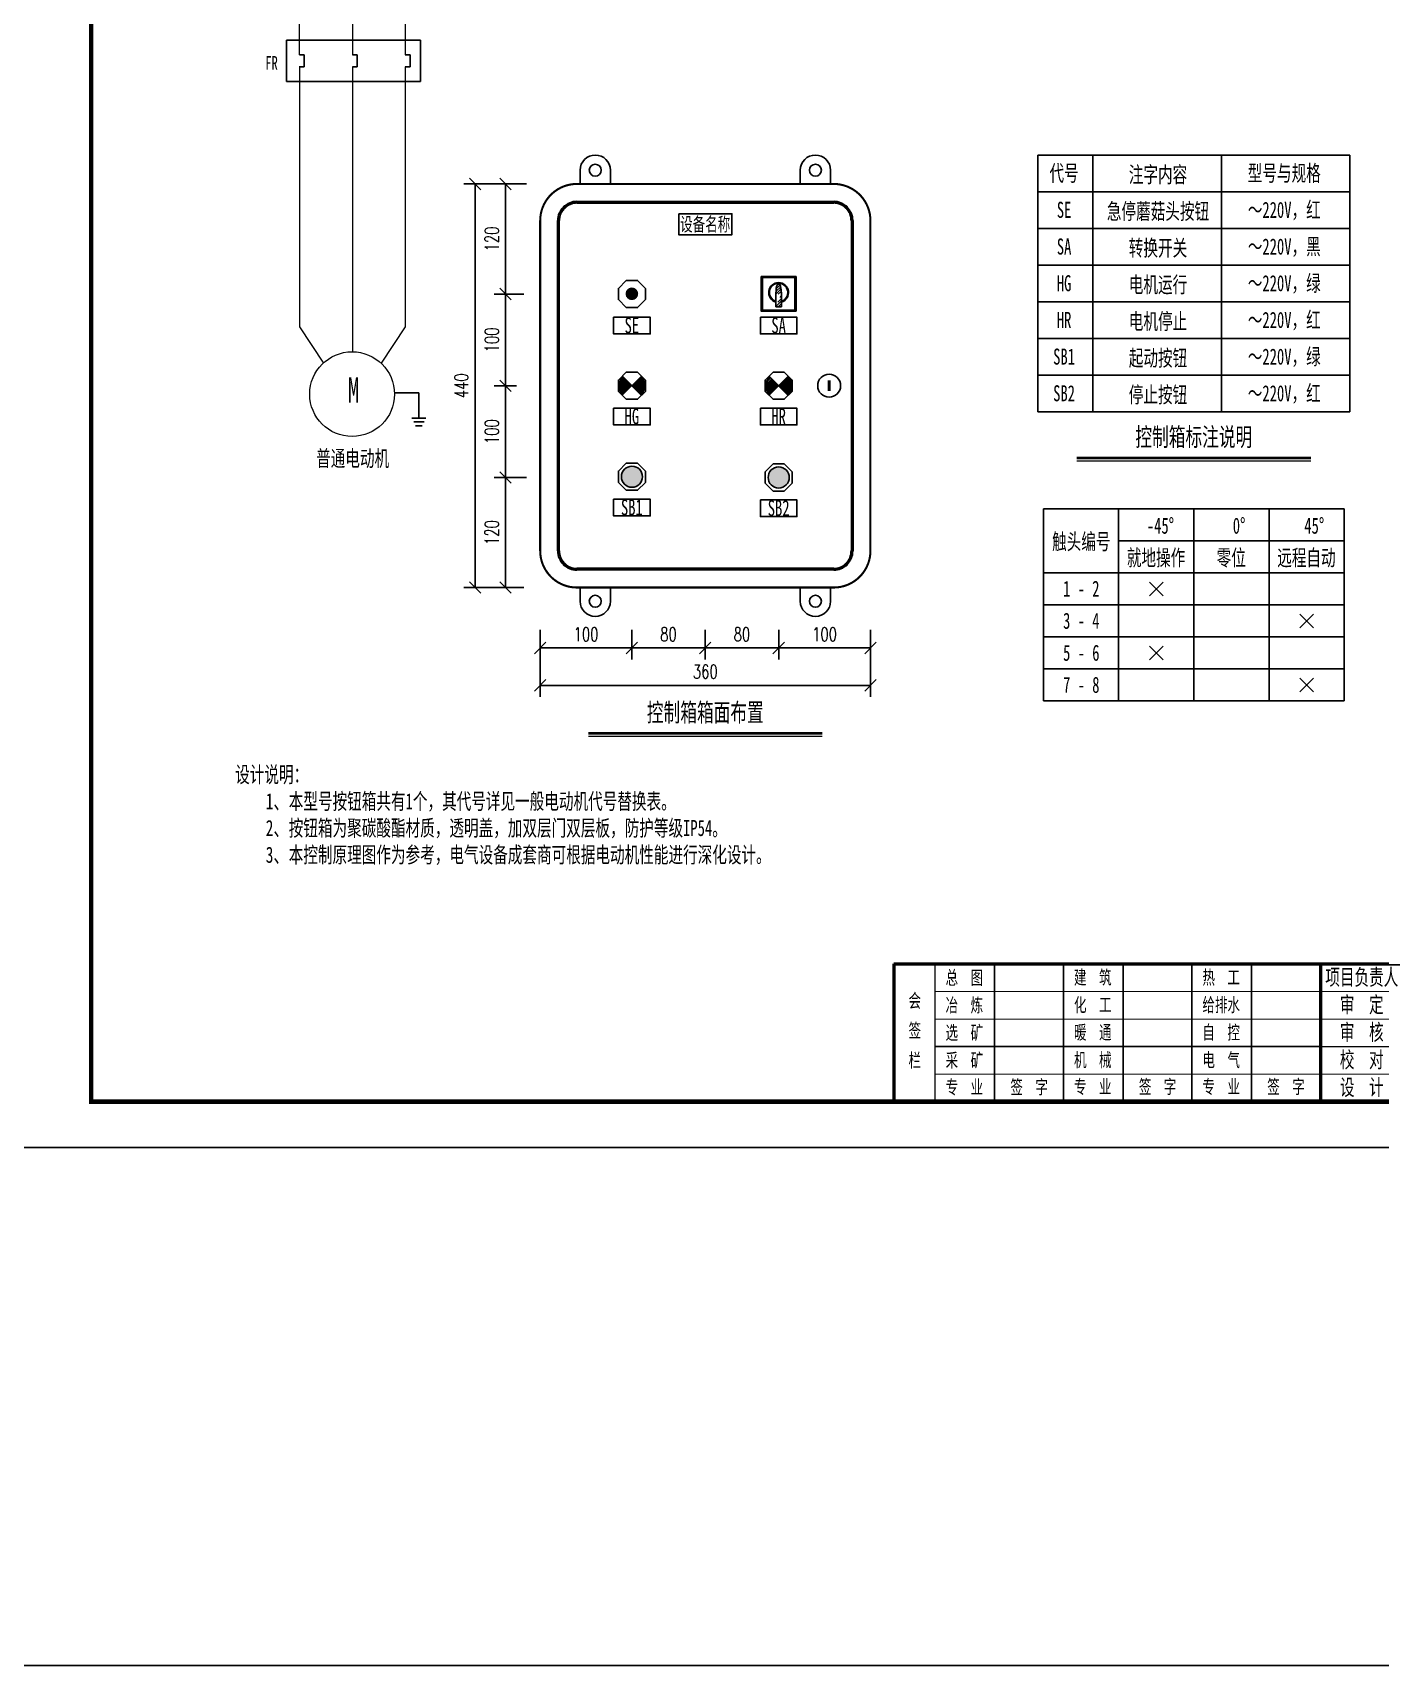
# Model space of a CAD drawing. Header units: millimetres. Extents: x 257344 to 1270023, y 272924 to 540726.
# Drawn here: x 629234 to 658616, y 446375 to 481975 of the extents above; entities that cross this region are included whole.
import ezdxf
from ezdxf.enums import TextEntityAlignment as Align

# ---------------------------------------------------------------- set-up
doc = ezdxf.new("R2010")
doc.units = ezdxf.units.MM
doc.linetypes.add('接地线', pattern=[1460, 500, 500, -200, 60, -200])
for name, color, linetype in [('1', 7, 'Continuous'), ('4', 1, 'Continuous'), ('MX', 3, 'Continuous'), ('TEXT', 4, 'Continuous'), ('动力平面设备层', 1, 'Continuous'), ('图框', 7, 'Continuous'), ('文字', 7, 'Continuous'), ('标注-照明', 7, 'Continuous'), ('照明平面设备层', 1, 'Continuous'), ('电气-接地设计-接地线', 3, '接地线')]:
    doc.layers.add(name, color=color, linetype=linetype)
for name, color, linetype, lineweight in [('_0', 7, 'Continuous', 25), ('CAXA0层', 7, 'Continuous', 25), ('SW', 8, 'Continuous', 20)]:
    doc.layers.add(name, color=color, linetype=linetype, lineweight=lineweight)
doc.styles.add('DIM_FONT', font='txt.shx', dxfattribs={"width": 0.7, "bigfont": 'hzdx.shx'})
doc.styles.add('HZ', font='', dxfattribs={"width": 0.75})
doc.styles.add('标准', font='', dxfattribs={"width": 0.667})
doc.styles.get('HZ').set_extended_font_data('SimSun')
doc.styles.get('标准').set_extended_font_data('NSimSun')
doc.dimstyles.new('副本 DIM20', dxfattribs={"dimtxt": 300, "dimasz": 2, "dimexe": 250, "dimexo": 300, "dimgap": 150, "dimtad": 1, "dimdec": 4, "dimlfac": 0.05, "dimzin": 0, "dimdsep": 46, "dimtxsty": 'DIM_FONT', "dimblk1": '_DIMX', "dimblk2": '_DIMX', "dimsah": 1, "dimcen": 0.09, "dimadec": 0, "dimazin": 0, "dimtfac": 1, "dimtdec": 4, "dimtix": 1, "dimtmove": 2, "dimatfit": 3, "dimldrblk": '_DIMX', "dimfxl": 250, "dimtolj": 1, "dimtzin": 0, "dimarcsym": 0})

# ---------------------------------------------------------------- blocks, each defined once
blk = doc.blocks.new('3')
at = {"layer": 'TEXT', "color": 7, "lineweight": 25, "style": 'HZ', "width": 0.75}
for s, height, p in [('铜陵有色设计研究院有限责任公司', 400, (221501, 249018)), ('Tongling Nonferrous Design and Research Institute Co.,Ltd.', 200, (221613, 248659))]:
    blk.add_text(s, height=height, dxfattribs=at).set_placement(p)
blk = doc.blocks.new('铜陵有色图签02')
at = {"layer": '图框', "linetype": 'Continuous', "lineweight": 50}
for p, q in [((-38401, 3003), (-38401, 1)), ((-29100, 3001), (-29100, 0))]:
    blk.add_line(p, q, dxfattribs=at)
at = {"layer": '图框', "color": 7, "linetype": 'Continuous', "lineweight": 25}
for p, q in [((-36201, 3010), (-36201, 9)), ((-34701, 3010), (-34701, 9)), ((-33401, 3017), (-33401, 16)), ((-31901, 3017), (-31901, 16)), ((-30601, 3017), (-30601, 16)), ((-29100, 1201), (-37501, 1201))]:
    blk.add_line(p, q, dxfattribs=at)
at = {"layer": '图框', "color": 7, "linetype": 'Continuous', "lineweight": 35}
for p, q in [((-27300, 3001), (-27300, 1)), ((-21600, 1197), (-21600, -3)), ((-17100, 1200), (-17100, 0)), ((-15450, 0), (-15450, 1200)), ((-14550, 1200), (-14550, 0)), ((-12000, 1201), (-12000, 1)), ((-6900, 1202), (-6900, 2))]:
    blk.add_line(p, q, dxfattribs=at)
at = {"layer": '图框', "lineweight": 25}
blk.add_line((-17723, 1830), (-13223, 1830), dxfattribs=at)
at = {"layer": '图框', "lineweight": 70, "const_width": 70}
blk.add_lwpolyline([(-17980, 3001), (0, 3001), (-38401, 3001)], dxfattribs=at)
at = {"layer": '图框', "color": 7, "linetype": 'Continuous', "lineweight": 25, "const_width": 25}
for points in [[(-37501, 3000), (-37501, 0)], [(-25800, 3001), (-25800, 1)], [(-24300, 3001), (-24300, 1)], [(-23100, 2401), (-37501, 2401)], [(-23100, 1801), (-37501, 1801)], [(-23100, 1201), (-29100, 1201)], [(-602, 943), (-932, 371), (-272, 371), (-602, 943)], [(-12900, 600), (-18000, 600), (-37501, 600)]]:
    blk.add_lwpolyline(points, dxfattribs=at)
at = {"layer": '图框', "linetype": 'Continuous', "lineweight": 50, "const_width": 50}
for points in [[(-23100, 3001), (-23100, 1)], [(-18000, 3000), (-18000, 0)]]:
    blk.add_lwpolyline(points, dxfattribs=at)
at = {"layer": '图框', "lineweight": 50, "const_width": 50}
for points in [[(-12900, 3001), (-12900, 1)], [(-7800, 3001), (-7800, 1)], [(0, 3000), (0, 0)], [(-23100, 1200), (0, 1200)]]:
    blk.add_lwpolyline(points, dxfattribs=at)
at = {"layer": '图框', "lineweight": 25, "const_width": 35}
blk.add_lwpolyline([(-17723, 1930), (-13223, 1930)], dxfattribs=at)
at = {"layer": '图框', "color": 7, "linetype": 'Continuous', "lineweight": 35, "const_width": 25}
blk.add_lwpolyline([(-1200, 1201), (-1200, 0)], dxfattribs=at)
at = {"layer": '图框', "linetype": 'Continuous', "lineweight": 70, "const_width": 70}
blk.add_lwpolyline([(-38401, 1), (0, 0)], dxfattribs=at)
at = {"layer": '图框', "lineweight": 25}
blk.add_blockref('3', (-228268, -246986), dxfattribs=at)
at = {"layer": 'TEXT', "color": 7, "lineweight": 25, "style": '标准', "width": 0.667}
for s, height, p in [('总  图', 300, (-36862, 2555)), ('建  筑', 300, (-34062, 2562)), ('热  工', 300, (-31262, 2562)), ('项目负责人', 350, (-28197, 2541)), ('会', 300, (-37942, 2054)), ('冶  炼', 300, (-36862, 1955)), ('化  工', 300, (-34062, 1962)), ('给排水', 300, (-31262, 1962)), ('审  定', 350, (-28197, 1941)), ('签', 300, (-37942, 1404)), ('选  矿', 300, (-36862, 1355)), ('暖  通', 300, (-34062, 1362)), ('自  控', 300, (-31262, 1362)), ('审  核', 350, (-28197, 1341)), ('栏', 300, (-37942, 754)), ('采  矿', 300, (-36862, 754)), ('机  械', 300, (-34062, 761)), ('电  气', 300, (-31262, 761)), ('校  对', 350, (-28197, 741)), ('项目编号', 350, (-22343, 730)), ('专业', 350, (-17559, 730)), ('比例', 350, (-15009, 730)), ('所属', 350, (-12438, 730)), ('图号', 350, (-7339, 495)), ('专  业', 300, (-36862, 170)), ('签  字', 300, (-35449, 170)), ('专  业', 300, (-34062, 177)), ('签  字', 300, (-32649, 177)), ('专  业', 300, (-31262, 177)), ('签  字', 300, (-29849, 177)), ('设  计', 350, (-28197, 139)), ('设计阶段', 350, (-22343, 130)), ('图幅', 350, (-17559, 130)), ('日期', 350, (-15009, 130)), ('图号', 350, (-12438, 130))]:
    blk.add_text(s, height=height, dxfattribs=at).set_placement(p, align=Align.CENTER)
blk = doc.blocks.new('_Oblique')
at = {"color": 0, "linetype": 'ByBlock', "lineweight": -2}
blk.add_line((-0.5, -0.5), (0.5, 0.5), dxfattribs=at)
blk = doc.blocks.new('*D60')
at = {"layer": '1', "color": 3, "linetype": 'ByBlock', "lineweight": -2}
for p, q in [((639617, 478676), (638631, 478676)), ((638881, 478676), (638881, 469876)), ((639617, 469876), (638631, 469876))]:
    blk.add_line(p, q, dxfattribs=at)
at = {"layer": 'Defpoints', "color": 0, "linetype": 'ByBlock'}
for p in [(639917, 478676), (638881, 469876), (639917, 469876)]:
    blk.add_point(p, dxfattribs=at)
at = {"layer": '1', "color": 3, "linetype": 'ByBlock', "lineweight": -2, "xscale": 250, "yscale": 250, "zscale": 250}
for p, rotation in [((638881, 478676), 90), ((638881, 469876), 270)]:
    blk.add_blockref('_Oblique', p, dxfattribs=dict(at, rotation=rotation))
at = {"layer": '1', "color": 7, "linetype": 'ByBlock', "insert": (638581, 474276), "char_height": 300, "attachment_point": 5, "rotation": 90, "style": 'DIM_FONT'}
blk.add_mtext('\\A1;440', dxfattribs=at)
blk = doc.blocks.new('_DIMX')
blk.add_line((-150, 0), (150, 0))
at = {"const_width": 50}
blk.add_lwpolyline([(-70, -70), (70, 70)], dxfattribs=at)
blk = doc.blocks.new('*D61')
at = {"layer": '1', "color": 3, "linetype": 'ByBlock', "lineweight": -2}
for p, q in [((639999, 472276), (639295, 472276)), ((639545, 469876), (639545, 472276)), ((639940, 469876), (639295, 469876))]:
    blk.add_line(p, q, dxfattribs=at)
at = {"layer": 'Defpoints', "color": 0, "linetype": 'ByBlock'}
for p in [(639545, 472276), (640299, 472276), (640240, 469876)]:
    blk.add_point(p, dxfattribs=at)
at = {"layer": '1', "color": 3, "linetype": 'ByBlock', "lineweight": -2, "xscale": 250, "yscale": 250, "zscale": 250}
for p, rotation in [((639545, 472276), 90), ((639545, 469876), 270)]:
    blk.add_blockref('_Oblique', p, dxfattribs=dict(at, rotation=rotation))
at = {"layer": '1', "color": 7, "linetype": 'ByBlock', "insert": (639245, 471076), "char_height": 300, "attachment_point": 5, "rotation": 90, "style": 'DIM_FONT'}
blk.add_mtext('\\A1;120', dxfattribs=at)
blk = doc.blocks.new('*D62')
at = {"layer": '1', "color": 3, "linetype": 'ByBlock', "lineweight": -2}
for p, q in [((639723, 474276), (639295, 474276)), ((639545, 474276), (639545, 472276)), ((639786, 472276), (639295, 472276))]:
    blk.add_line(p, q, dxfattribs=at)
at = {"layer": 'Defpoints', "color": 0, "linetype": 'ByBlock'}
for p in [(640023, 474276), (639545, 472276), (640086, 472276)]:
    blk.add_point(p, dxfattribs=at)
at = {"layer": '1', "color": 3, "linetype": 'ByBlock', "lineweight": -2, "xscale": 250, "yscale": 250, "zscale": 250}
for p, rotation in [((639545, 474276), 90), ((639545, 472276), 270)]:
    blk.add_blockref('_Oblique', p, dxfattribs=dict(at, rotation=rotation))
at = {"layer": '1', "color": 7, "linetype": 'ByBlock', "insert": (639245, 473276), "char_height": 300, "attachment_point": 5, "rotation": 90, "style": 'DIM_FONT'}
blk.add_mtext('\\A1;100', dxfattribs=at)
blk = doc.blocks.new('*D63')
at = {"layer": '1', "color": 3, "linetype": 'ByBlock', "lineweight": -2}
for p, q in [((639723, 476276), (639295, 476276)), ((639545, 476276), (639545, 474276)), ((639786, 474276), (639295, 474276))]:
    blk.add_line(p, q, dxfattribs=at)
at = {"layer": 'Defpoints', "color": 0, "linetype": 'ByBlock'}
for p in [(640023, 476276), (639545, 474276), (640086, 474276)]:
    blk.add_point(p, dxfattribs=at)
at = {"layer": '1', "color": 3, "linetype": 'ByBlock', "lineweight": -2, "xscale": 250, "yscale": 250, "zscale": 250}
for p, rotation in [((639545, 476276), 90), ((639545, 474276), 270)]:
    blk.add_blockref('_Oblique', p, dxfattribs=dict(at, rotation=rotation))
at = {"layer": '1', "color": 7, "linetype": 'ByBlock', "insert": (639245, 475276), "char_height": 300, "attachment_point": 5, "rotation": 90, "style": 'DIM_FONT'}
blk.add_mtext('\\A1;100', dxfattribs=at)
blk = doc.blocks.new('*D64')
at = {"layer": '1', "color": 3, "linetype": 'ByBlock', "lineweight": -2}
for p, q in [((639999, 478676), (639295, 478676)), ((639545, 476276), (639545, 478676)), ((639940, 476276), (639295, 476276))]:
    blk.add_line(p, q, dxfattribs=at)
at = {"layer": 'Defpoints', "color": 0, "linetype": 'ByBlock'}
for p in [(639545, 478676), (640299, 478676), (640240, 476276)]:
    blk.add_point(p, dxfattribs=at)
at = {"layer": '1', "color": 3, "linetype": 'ByBlock', "lineweight": -2, "xscale": 250, "yscale": 250, "zscale": 250}
for p, rotation in [((639545, 478676), 90), ((639545, 476276), 270)]:
    blk.add_blockref('_Oblique', p, dxfattribs=dict(at, rotation=rotation))
at = {"layer": '1', "color": 7, "linetype": 'ByBlock', "insert": (639245, 477476), "char_height": 300, "attachment_point": 5, "rotation": 90, "style": 'DIM_FONT'}
blk.add_mtext('\\A1;120', dxfattribs=at)
blk = doc.blocks.new('*D65')
at = {"layer": '1', "color": 3, "linetype": 'ByBlock', "lineweight": -2}
for p, q in [((643898, 468954), (643898, 468308)), ((645499, 468954), (645499, 468308)), ((643898, 468558), (645499, 468558))]:
    blk.add_line(p, q, dxfattribs=at)
at = {"layer": 'Defpoints', "color": 0, "linetype": 'ByBlock'}
for p in [(643898, 469254), (645499, 469254), (645499, 468558)]:
    blk.add_point(p, dxfattribs=at)
at = {"layer": '1', "color": 3, "linetype": 'ByBlock', "lineweight": -2, "xscale": 250, "yscale": 250, "zscale": 250, "rotation": 180}
blk.add_blockref('_Oblique', (643898, 468558), dxfattribs=at)
at = {"layer": '1', "color": 3, "linetype": 'ByBlock', "lineweight": -2, "xscale": 250, "yscale": 250, "zscale": 250}
blk.add_blockref('_Oblique', (645499, 468558), dxfattribs=at)
at = {"layer": '1', "color": 7, "linetype": 'ByBlock', "insert": (644698, 468858), "char_height": 300, "attachment_point": 5, "style": 'DIM_FONT'}
blk.add_mtext('\\A1;80', dxfattribs=at)
blk = doc.blocks.new('*D66')
at = {"layer": '1', "color": 3, "linetype": 'ByBlock', "lineweight": -2}
for p, q in [((645499, 468954), (645499, 468308)), ((647499, 468954), (647499, 468308)), ((645499, 468558), (647499, 468558))]:
    blk.add_line(p, q, dxfattribs=at)
at = {"layer": 'Defpoints', "color": 0, "linetype": 'ByBlock'}
for p in [(645499, 469254), (647499, 469254), (647499, 468558)]:
    blk.add_point(p, dxfattribs=at)
at = {"layer": '1', "color": 3, "linetype": 'ByBlock', "lineweight": -2, "xscale": 250, "yscale": 250, "zscale": 250, "rotation": 180}
blk.add_blockref('_Oblique', (645499, 468558), dxfattribs=at)
at = {"layer": '1', "color": 3, "linetype": 'ByBlock', "lineweight": -2, "xscale": 250, "yscale": 250, "zscale": 250}
blk.add_blockref('_Oblique', (647499, 468558), dxfattribs=at)
at = {"layer": '1', "color": 7, "linetype": 'ByBlock', "insert": (646499, 468858), "char_height": 300, "attachment_point": 5, "style": 'DIM_FONT'}
blk.add_mtext('\\A1;100', dxfattribs=at)
blk = doc.blocks.new('*D67')
at = {"layer": '1', "color": 3, "linetype": 'ByBlock', "lineweight": -2}
for p, q in [((640299, 468954), (640299, 467493)), ((647499, 468954), (647499, 467493)), ((640299, 467743), (647499, 467743))]:
    blk.add_line(p, q, dxfattribs=at)
at = {"layer": 'Defpoints', "color": 0, "linetype": 'ByBlock'}
for p in [(640299, 469254), (647499, 469254), (647499, 467743)]:
    blk.add_point(p, dxfattribs=at)
at = {"layer": '1', "color": 3, "linetype": 'ByBlock', "lineweight": -2, "xscale": 250, "yscale": 250, "zscale": 250, "rotation": 180}
blk.add_blockref('_Oblique', (640299, 467743), dxfattribs=at)
at = {"layer": '1', "color": 3, "linetype": 'ByBlock', "lineweight": -2, "xscale": 250, "yscale": 250, "zscale": 250}
blk.add_blockref('_Oblique', (647499, 467743), dxfattribs=at)
at = {"layer": '1', "color": 7, "linetype": 'ByBlock', "insert": (643899, 468043), "char_height": 300, "attachment_point": 5, "style": 'DIM_FONT'}
blk.add_mtext('\\A1;360', dxfattribs=at)
blk = doc.blocks.new('*D68')
at = {"layer": '1', "color": 3, "linetype": 'ByBlock', "lineweight": -2}
for p, q in [((640299, 468670), (640299, 468808)), ((640299, 468558), (642299, 468558)), ((642299, 468670), (642299, 468808))]:
    blk.add_line(p, q, dxfattribs=at)
at = {"layer": 'Defpoints', "color": 0, "linetype": 'ByBlock'}
for p in [(642299, 468558), (640299, 468370), (642299, 468370)]:
    blk.add_point(p, dxfattribs=at)
at = {"layer": '1', "color": 3, "linetype": 'ByBlock', "lineweight": -2, "xscale": 250, "yscale": 250, "zscale": 250, "rotation": 180}
blk.add_blockref('_Oblique', (640299, 468558), dxfattribs=at)
at = {"layer": '1', "color": 3, "linetype": 'ByBlock', "lineweight": -2, "xscale": 250, "yscale": 250, "zscale": 250}
blk.add_blockref('_Oblique', (642299, 468558), dxfattribs=at)
at = {"layer": '1', "color": 7, "linetype": 'ByBlock', "insert": (641299, 468858), "char_height": 300, "attachment_point": 5, "style": 'DIM_FONT'}
blk.add_mtext('\\A1;100', dxfattribs=at)
blk = doc.blocks.new('*D69')
at = {"layer": '1', "color": 3, "linetype": 'ByBlock', "lineweight": -2}
for p, q in [((642296, 468954), (642296, 468308)), ((643898, 468954), (643898, 468308)), ((642296, 468558), (643898, 468558))]:
    blk.add_line(p, q, dxfattribs=at)
at = {"layer": 'Defpoints', "color": 0, "linetype": 'ByBlock'}
for p in [(642296, 469254), (643898, 469254), (643898, 468558)]:
    blk.add_point(p, dxfattribs=at)
at = {"layer": '1', "color": 3, "linetype": 'ByBlock', "lineweight": -2, "xscale": 250, "yscale": 250, "zscale": 250, "rotation": 180}
blk.add_blockref('_Oblique', (642296, 468558), dxfattribs=at)
at = {"layer": '1', "color": 3, "linetype": 'ByBlock', "lineweight": -2, "xscale": 250, "yscale": 250, "zscale": 250}
blk.add_blockref('_Oblique', (643898, 468558), dxfattribs=at)
at = {"layer": '1', "color": 7, "linetype": 'ByBlock', "insert": (643097, 468858), "char_height": 300, "attachment_point": 5, "style": 'DIM_FONT'}
blk.add_mtext('\\A1;80', dxfattribs=at)

msp = doc.modelspace()

# ---------------------------------------------------------------- hatches: boundary and pattern name
at = {"linetype": 'ByBlock', "lineweight": 25}
h = msp.add_hatch(dxfattribs=at)
h.set_pattern_fill('ANSI31', color=3, scale=184.8, style=0)
h.set_pattern_definition([(45, (77896.75, 476471.378), (-16.3341666, 16.3341666), [])])
h.paths.add_polyline_path([(642299.1105, 474276.41661), (642090.20682, 474485.66745, 0.1991281417), (642003.4305, 474276.41661, 0.1986966109), (642089.85966, 474067.51293)])
h.paths.add_polyline_path([(642508.36134, 474485.32029), (642299.1105, 474276.41661), (642508.01418, 474067.16577, 0.1991281417), (642594.7905, 474276.41661, 0.1986966109)])
h = msp.add_hatch(dxfattribs=at)
h.set_pattern_fill('ANSI31', color=1, scale=184.8, style=0)
h.set_pattern_definition([(45, (82486.603, 476471.378), (-16.3341666, 16.3341666), [])])
h.paths.add_polyline_path([(645499.1105, 474276.41661), (645290.20682, 474485.66745, 0.1991281417), (645203.4305, 474276.41661, 0.1986966109), (645289.85966, 474067.51293)])
h.paths.add_polyline_path([(645708.36134, 474485.32029), (645499.1105, 474276.41661), (645708.01418, 474067.16577, 0.1991281417), (645794.7905, 474276.41661, 0.1986966109)])
at = {"layer": '文字', "linetype": 'ByBlock', "ltscale": 0.2}
h = msp.add_hatch(dxfattribs=at)
h.set_pattern_fill('ANSI31', color=0, scale=308, style=0)
h.set_pattern_definition([(45, (-2718605.483, 1849249.146), (-27.22361108, 27.22361108), [])])
edge = h.paths.add_edge_path()
edge.add_line((645560.06009, 475997.76706), (645560.06009, 476273.06509))
edge.add_line((645435.35699, 476273.0646), (645435.35699, 475997.76706))
edge.add_arc((644663.67563, 476273.0646), 896.38446, 359.999999998, 366.231131725)
edge.add_arc((645079.49773, 476318.46596), 478.09114, 6.231131717, 14.766974326)
edge.add_arc((645338.39048, 476386.70875), 210.3552, 14.766974338, 32.471625257)
edge.add_arc((645497.70854, 476488.09466), 21.51308, 32.471625271, 90.000000016)
edge.add_arc((645497.70854, 476488.09466), 21.51308, 90.000000007, 147.528374752)
edge.add_arc((645657.0266, 476386.70875), 210.3552, 147.528374742, 165.233025661)
edge.add_arc((645915.91935, 476318.46596), 478.09114, 165.233025662, 173.76886827)
edge.add_arc((646331.74145, 476273.0646), 896.38446, 173.768868275, 180.000000001)
edge.add_line((645435.35699, 475997.76706), (645560.06009, 475997.76706))
at = {"layer": '电气-接地设计-接地线', "linetype": 'ByBlock', "ltscale": 0.2}
h = msp.add_hatch(color=1, dxfattribs=at)
edge = h.paths.add_edge_path()
edge.add_arc((642297.71764, 476280.88716), 138.20891, 0, 360)
h = msp.add_hatch(color=3, dxfattribs=at)
edge = h.paths.add_edge_path()
edge.add_arc((642299.1105, 472291.93422), 230.34819, 0, 360)
h = msp.add_hatch(color=1, dxfattribs=at)
edge = h.paths.add_edge_path()
edge.add_arc((645499.1105, 472276.41661), 230.34819, 0, 360)

# ---------------------------------------------------------------- linework, layer by layer
at = {"linetype": 'ByBlock'}
for p, q in [((634767.1072, 481814.0537), (637689.4935, 481814.0537)), ((634767.1072, 480909.17005), (634767.1072, 481814.0537)), ((637689.4935, 481814.0537), (637689.4935, 480909.17005)), ((635049.06131, 481489.7761), (635156.868, 481489.7761)), ((635156.868, 481489.7761), (635156.868, 481233.44765)), ((636203.92691, 481489.7761), (636311.7336, 481489.7761)), ((636311.7336, 481489.7761), (636311.7336, 481233.44765)), ((637358.79251, 481489.7761), (637466.5992, 481489.7761)), ((637466.5992, 481489.7761), (637466.5992, 481233.44765)), ((635156.868, 481233.44765), (635049.06131, 481233.44765)), ((636311.7336, 481233.44765), (636203.92691, 481233.44765)), ((637466.5992, 481233.44765), (637358.79251, 481233.44765)), ((634767.1072, 480909.17005), (637689.4935, 480909.17005))]:
    msp.add_line(p, q, dxfattribs=at)
at = {"color": 0, "linetype": 'ByBlock', "lineweight": 25}
for p, q in [((645435.35699, 476273.0646), (645435.35699, 475997.76706)), ((645435.35699, 475997.76706), (645560.06009, 475997.76706)), ((645560.06009, 475997.76706), (645560.06009, 476273.06509))]:
    msp.add_line(p, q, dxfattribs=at)
at = {"color": 3, "linetype": 'ByBlock', "lineweight": 25}
for p, q in [((642508.36134, 474485.32029), (642089.85966, 474067.51293)), ((642508.01418, 474067.16577), (642090.20682, 474485.66745))]:
    msp.add_line(p, q, dxfattribs=at)
at = {"color": 1, "linetype": 'ByBlock', "lineweight": 25}
for p, q in [((645708.36134, 474485.32029), (645289.85966, 474067.51293)), ((645708.01418, 474067.16577), (645290.20682, 474485.66745))]:
    msp.add_line(p, q, dxfattribs=at)
at = {"color": 3}
msp.add_lwpolyline([(257344.27341, 516374.72138), (780473.32221, 516374.72138), (780473.32221, 446374.72138), (257344.27341, 446374.72138)], close=True, dxfattribs=at)
at = {"color": 252, "linetype": 'ByBlock', "lineweight": 50}
for points in [[(641099.1105, 478276.41661, 0.4142135624), (640699.1105, 477876.41661)], [(647099.1105, 477876.41661, 0.4142135624), (646699.1105, 478276.41661)], [(640699.1105, 470676.41661, 0.4142135624), (641099.1105, 470276.41661)], [(646699.1105, 470276.41661, 0.4142135624), (647099.1105, 470676.41661)]]:
    msp.add_lwpolyline(points, format="xyb", dxfattribs=at)
for points in [[(641099.1105, 478276.41661), (646699.1105, 478276.41661)], [(640699.1105, 470676.41661), (640699.1105, 477876.41661)], [(647099.1105, 477876.41661), (647099.1105, 470676.41661)], [(646699.1105, 470276.41661), (641099.1105, 470276.41661)]]:
    msp.add_lwpolyline(points, dxfattribs=at)
at = {"color": 0, "linetype": 'ByBlock', "lineweight": 25}
for points in [[(643319.47755, 478026.41661), (644478.74345, 478026.41661), (644478.74345, 477570.39051), (643319.47755, 477570.39051)], [(645116.53528, 476654.82513), (645878.96988, 476654.82513), (645878.96988, 475902.55321), (645116.53528, 475902.55321)], [(641900.04651, 475769.58681), (642698.17449, 475769.58681), (642698.17449, 475406.76705), (641900.04651, 475406.76705)], [(645100.04651, 475769.58681), (645898.17449, 475769.58681), (645898.17449, 475406.76705), (645100.04651, 475406.76705)], [(641900.04651, 473785.10699), (642698.17449, 473785.10699), (642698.17449, 473422.28723), (641900.04651, 473422.28723)], [(645100.04651, 473785.10699), (645898.17449, 473785.10699), (645898.17449, 473422.28723), (645100.04651, 473422.28723)], [(641900.04651, 471800.62716), (642698.17449, 471800.62716), (642698.17449, 471437.80741), (641900.04651, 471437.80741)], [(645100.04651, 471785.10956), (645898.17449, 471785.10956), (645898.17449, 471422.2898), (645100.04651, 471422.2898)]]:
    msp.add_lwpolyline(points, close=True, dxfattribs=at)
at = {"linetype": 'ByBlock', "lineweight": 25}
for points in [[(642176.63583, 476572.09404), (642003.4305, 476398.8887), (642003.4305, 476153.93937), (642176.63583, 475980.73404), (642421.58517, 475980.73404), (642594.7905, 476153.93937), (642594.7905, 476398.8887), (642421.58517, 476572.09404)], [(642176.63583, 472587.61679), (642003.4305, 472414.41145), (642003.4305, 472169.46212), (642176.63583, 471996.25679), (642421.58517, 471996.25679), (642594.7905, 472169.46212), (642594.7905, 472414.41145), (642421.58517, 472587.61679)], [(645376.63583, 472572.09918), (645203.4305, 472398.89385), (645203.4305, 472153.94451), (645376.63583, 471980.73918), (645621.58517, 471980.73918), (645794.7905, 472153.94451), (645794.7905, 472398.89385), (645621.58517, 472572.09918)]]:
    msp.add_lwpolyline(points, close=True, dxfattribs=at)
at = {"color": 0, "linetype": 'ByBlock', "lineweight": 25}
msp.add_lwpolyline([(645560.06009, 476273.0646), (645554.76438, 476370.35774), (645541.79775, 476440.32586, 0.077405152), (645515.85821, 476499.64464), (645497.70854, 476509.60774), (645479.55888, 476499.64464), (645453.61934, 476440.32586, 0.0372618705), (645440.65271, 476370.35774), (645435.35699, 476273.0646)], format="xyb", dxfattribs=at)
at = {"color": 3, "linetype": 'ByBlock', "lineweight": 25}
msp.add_lwpolyline([(642176.63583, 474572.09661), (642003.4305, 474398.89128), (642003.4305, 474153.94194), (642176.63583, 473980.73661), (642421.58517, 473980.73661), (642594.7905, 474153.94194), (642594.7905, 474398.89128), (642421.58517, 474572.09661)], close=True, dxfattribs=at)
at = {"color": 1, "linetype": 'ByBlock', "lineweight": 25}
msp.add_lwpolyline([(645376.63583, 474572.09661), (645203.4305, 474398.89128), (645203.4305, 474153.94194), (645376.63583, 473980.73661), (645621.58517, 473980.73661), (645794.7905, 474153.94194), (645794.7905, 474398.89128), (645621.58517, 474572.09661)], close=True, dxfattribs=at)
at = {"color": 3, "linetype": 'ByBlock', "const_width": 64}
msp.add_lwpolyline([(646599.36676, 474396.23726), (646599.36676, 474160.27297)], dxfattribs=at)
at = {"color": 0, "linetype": 'ByBlock', "lineweight": 25}
for radius, start, end in [(216.4831, 286.73947867, 253.26052133), (200.7336, 288.096502572, 251.903497428)]:
    msp.add_arc((645497.70854, 476308.87413), radius, start, end, dxfattribs=at)
at = {"color": 3, "linetype": 'ByBlock'}
for start, end in [(90, 270), (270, 90)]:
    msp.add_arc((646599.1105, 474276.41661), 250, start, end, dxfattribs=at)
at = {"layer": '4', "color": 0, "linetype": 'ByBlock'}
for p, q in [((641169.1105, 478976.41661), (641169.1105, 478676.41661)), ((641829.1105, 478976.41661), (641829.1105, 478676.41661)), ((645969.1105, 478976.41661), (645969.1105, 478676.41661)), ((646629.1105, 478976.41661), (646629.1105, 478676.41661)), ((641169.1105, 469576.41661), (641169.1105, 469876.41661)), ((641829.1105, 469576.41661), (641829.1105, 469876.41661)), ((645969.1105, 469576.41661), (645969.1105, 469876.41661)), ((646629.1105, 469576.41661), (646629.1105, 469876.41661))]:
    msp.add_line(p, q, dxfattribs=at)
at = {"layer": '4', "color": 0, "linetype": 'ByBlock', "const_width": 45}
for points in [[(641099.1105, 478676.41661, 0.4142135624), (640299.1105, 477876.41661)], [(647499.1105, 477876.41661, 0.4142135624), (646699.1105, 478676.41661)], [(640299.1105, 470676.41661, 0.4142135624), (641099.1105, 469876.41661)], [(646699.1105, 469876.41661, 0.4142135624), (647499.1105, 470676.41661)]]:
    msp.add_lwpolyline(points, format="xyb", dxfattribs=at)
for points in [[(641099.1105, 478676.41661), (646699.1105, 478676.41661)], [(640299.1105, 470676.41661), (640299.1105, 477876.41661)], [(647499.1105, 477876.41661), (647499.1105, 470676.41661)], [(646699.1105, 469876.41661), (641099.1105, 469876.41661)]]:
    msp.add_lwpolyline(points, dxfattribs=at)
at = {"layer": '4', "color": 0, "linetype": 'ByBlock'}
for centre in [(641499.1105, 478976.41661), (646299.1105, 478976.41661), (641499.1105, 469576.41661), (646299.1105, 469576.41661)]:
    msp.add_circle(centre, 130, dxfattribs=at)
for centre, start, end in [((641499.1105, 478976.41661), 0, 180), ((646299.1105, 478976.41661), 0, 180), ((641499.1105, 469576.41661), 180, 0), ((646299.1105, 469576.41661), 180, 0)]:
    msp.add_arc(centre, 330, start, end, dxfattribs=at)
at = {"layer": '_0', "color": 0, "linetype": 'ByBlock'}
msp.add_line((637121.92274, 474119.28842), (637654.21678, 474119.28842), dxfattribs=at)
at = {"layer": '_0', "linetype": 'ByBlock'}
msp.add_line((637654.21678, 473570.91851), (637654.21678, 474123.30241), dxfattribs=at)
at = {"layer": 'CAXA0层', "color": 2, "linetype": 'ByBlock', "lineweight": 40}
for p, q in [((652000.70798, 472704.68796), (657098.85327, 472704.68796)), ((641350.26559, 466698.76965), (646448.41088, 466698.76965))]:
    msp.add_line(p, q, dxfattribs=at)
at = {"layer": 'CAXA0层', "color": 2, "linetype": 'ByBlock', "lineweight": 0}
for p, q in [((652000.70798, 472639.20504), (657098.85327, 472639.20504)), ((641350.26559, 466633.28672), (646448.41088, 466633.28672))]:
    msp.add_line(p, q, dxfattribs=at)
at = {"layer": 'MX', "color": 7, "linetype": 'ByBlock', "lineweight": 20}
for p, q in [((635049.06131, 481489.7761), (635049.06131, 486176.53131)), ((636203.92691, 486176.53131), (636203.92691, 481489.7761)), ((637358.79251, 486176.53131), (637358.79251, 481489.7761)), ((635049.06131, 481242.30273), (635049.06131, 475563.0284)), ((636203.92691, 481233.44765), (636203.92691, 475017.18399)), ((637358.79251, 481233.44765), (637358.79251, 475563.0284)), ((635049.06131, 475563.0284), (635575.31726, 474765.20283)), ((637358.79251, 475563.0284), (636832.53657, 474765.20283))]:
    msp.add_line(p, q, dxfattribs=at)
msp.add_circle((636198.39563, 474093.30806), 923.89248, dxfattribs=at)
at = {"layer": 'SW', "color": 7, "linetype": 'ByBlock', "lineweight": 25}
for p, q in [((651149.78063, 479306.41661), (652349.78063, 479306.41661)), ((651149.78063, 478506.41661), (651149.78063, 479306.41661)), ((652349.78063, 479306.41661), (655149.78063, 479306.41661)), ((652349.78063, 478506.41661), (652349.78063, 479306.41661)), ((655149.78063, 478506.41661), (655149.78063, 479306.41661)), ((655149.78063, 479306.41661), (657949.78063, 479306.41661)), ((657949.78063, 478506.41661), (657949.78063, 479306.41661)), ((651149.78063, 478506.41661), (652349.78063, 478506.41661)), ((651149.78063, 477706.41661), (651149.78063, 478506.41661)), ((652349.78063, 478506.41661), (655149.78063, 478506.41661)), ((652349.78063, 477706.41661), (652349.78063, 478506.41661)), ((655149.78063, 477706.41661), (655149.78063, 478506.41661)), ((655149.78063, 478506.41661), (657949.78063, 478506.41661)), ((657949.78063, 477706.41661), (657949.78063, 478506.41661)), ((657949.78063, 477706.41661), (657949.78063, 478506.41661)), ((651149.78063, 476906.41661), (651149.78063, 477706.41661)), ((651149.78063, 477706.41661), (652349.78063, 477706.41661)), ((652349.78063, 476906.41661), (652349.78063, 477706.41661)), ((652349.78063, 477706.41661), (655149.78063, 477706.41661)), ((655149.78063, 476906.41661), (655149.78063, 477706.41661)), ((655149.78063, 477706.41661), (657949.78063, 477706.41661)), ((657949.78063, 476906.41661), (657949.78063, 477706.41661)), ((657949.78063, 476906.41661), (657949.78063, 477706.41661)), ((651149.78063, 476906.41661), (652349.78063, 476906.41661)), ((651149.78063, 476106.41661), (651149.78063, 476906.41661)), ((652349.78063, 476906.41661), (655149.78063, 476906.41661)), ((652349.78063, 476106.41661), (652349.78063, 476906.41661)), ((655149.78063, 476106.41661), (655149.78063, 476906.41661)), ((655149.78063, 476906.41661), (657949.78063, 476906.41661)), ((657949.78063, 476106.41661), (657949.78063, 476906.41661)), ((657949.78063, 476106.41661), (657949.78063, 476906.41661)), ((651149.78063, 475306.41661), (651149.78063, 476106.41661)), ((651149.78063, 476106.41661), (652349.78063, 476106.41661)), ((652349.78063, 475306.41661), (652349.78063, 476106.41661)), ((652349.78063, 476106.41661), (655149.78063, 476106.41661)), ((655149.78063, 475306.41661), (655149.78063, 476106.41661)), ((655149.78063, 476106.41661), (657949.78063, 476106.41661)), ((657949.78063, 475306.41661), (657949.78063, 476106.41661)), ((657949.78063, 475306.41661), (657949.78063, 476106.41661)), ((651149.78063, 475306.41661), (652349.78063, 475306.41661)), ((651149.78063, 474506.41661), (651149.78063, 475306.41661)), ((652349.78063, 475306.41661), (655149.78063, 475306.41661)), ((652349.78063, 474506.41661), (652349.78063, 475306.41661)), ((655149.78063, 474506.41661), (655149.78063, 475306.41661)), ((655149.78063, 475306.41661), (657949.78063, 475306.41661)), ((657949.78063, 474506.41661), (657949.78063, 475306.41661)), ((657949.78063, 474506.41661), (657949.78063, 475306.41661)), ((651149.78063, 474506.41661), (652349.78063, 474506.41661)), ((651149.78063, 473706.41661), (651149.78063, 474506.41661)), ((652349.78063, 474506.41661), (655149.78063, 474506.41661)), ((652349.78063, 473706.41661), (652349.78063, 474506.41661)), ((655149.78063, 474506.41661), (657949.78063, 474506.41661)), ((655149.78063, 473706.41661), (655149.78063, 474506.41661)), ((657949.78063, 473706.41661), (657949.78063, 474506.41661)), ((651149.78063, 473706.41661), (652349.78063, 473706.41661)), ((652349.78063, 473706.41661), (655149.78063, 473706.41661)), ((655149.78063, 473706.41661), (657949.78063, 473706.41661)), ((651271.01711, 471593.98846), (657828.54415, 471593.98846)), ((651271.01711, 471593.98846), (651271.01711, 467404.93496)), ((652910.39887, 471593.98846), (652910.39887, 467404.93496)), ((654549.78063, 471593.98846), (654549.78063, 467404.93496)), ((656189.16239, 471593.98846), (656189.16239, 467404.93496)), ((657828.54415, 471593.98846), (657828.54415, 467404.93496)), ((652910.39887, 470895.81288), (657828.54415, 470895.81288)), ((651271.01711, 470197.6373), (657828.54415, 470197.6373)), ((653581.98434, 469994.90133), (653878.19515, 469698.69052)), ((653581.98434, 469698.69052), (653878.19515, 469994.90133)), ((651271.01711, 469499.46171), (657828.54415, 469499.46171)), ((656860.74786, 469296.72575), (657156.95868, 469000.51494)), ((656860.74786, 469000.51494), (657156.95868, 469296.72575)), ((651271.01711, 468801.28613), (657828.54415, 468801.28613)), ((653581.98434, 468598.55017), (653878.19515, 468302.33935)), ((653581.98434, 468302.33935), (653878.19515, 468598.55017)), ((651271.01711, 468103.11055), (657828.54415, 468103.11055)), ((656860.74786, 467900.37459), (657156.95868, 467604.16377)), ((656860.74786, 467604.16377), (657156.95868, 467900.37459)), ((651271.01711, 467404.93496), (657828.54415, 467404.93496)), ((651271.01711, 467404.93496), (657828.54415, 467404.93496)), ((651271.01711, 467404.93496), (657828.54415, 467404.93496))]:
    msp.add_line(p, q, dxfattribs=at)
at = {"layer": '动力平面设备层', "color": 0, "linetype": 'ByBlock', "lineweight": -3, "ltscale": 100}
for p, q in [((637499.44519, 473570.91851), (637808.98838, 473570.91851)), ((637541.15508, 473486.70403), (637767.27848, 473486.70403)), ((637582.86497, 473402.48956), (637725.56859, 473402.48956))]:
    msp.add_line(p, q, dxfattribs=at)
at = {"layer": '图框', "linetype": 'Continuous', "lineweight": 100, "const_width": 100}
msp.add_lwpolyline([(630508.79781, 458665.48597), (686408.79781, 458665.48597), (686408.79781, 498665.48597), (630508.79781, 498665.48597)], close=True, dxfattribs=at)
at = {"layer": '标注-照明', "color": 0, "linetype": 'ByBlock'}
msp.add_lwpolyline([(645142.89254, 476635.04251), (645852.52454, 476635.04251), (645852.52454, 475925.41051), (645142.89254, 475925.41051)], close=True, dxfattribs=at)
at = {"layer": '照明平面设备层', "color": 0, "lineweight": -3, "ltscale": 100}
msp.add_lwpolyline([(628008.79781, 499665.48597), (687408.79781, 499665.48597), (687408.79781, 457665.48597), (628008.79781, 457665.48597)], close=True, dxfattribs=at)
at = {"layer": '电气-接地设计-接地线', "color": 3, "linetype": 'ByBlock', "ltscale": 0.2}
msp.add_circle((642299.1105, 472291.93422), 230.34819, dxfattribs=at)
at = {"layer": '电气-接地设计-接地线', "color": 1, "linetype": 'ByBlock', "ltscale": 0.2}
msp.add_circle((645499.1105, 472276.41661), 230.34819, dxfattribs=at)

# ---------------------------------------------------------------- block references
at = {"layer": '图框', "lineweight": 25}
msp.add_blockref('铜陵有色图签02', (686408.79781, 458665.48597), dxfattribs=at)

# ---------------------------------------------------------------- texts
at = {"layer": 'SW', "color": 7, "linetype": 'ByBlock', "lineweight": 25, "style": '标准', "width": 0.667}
for s, height, p in [('代号', 350, (651721.10962, 478737.33005)), ('注字内容', 350, (653769.04889, 478706.41661)), ('型号与规格', 350, (656521.91167, 478737.33005)), ('SE', 350, (651721.10962, 477937.33005)), ('急停蘑菇头按钮', 350, (653769.04889, 477906.41661)), ('～220V，红', 350, (656521.91167, 477937.33005)), ('设备名称', 300, (643896.25237, 477648.1541)), ('SA', 350, (651721.10962, 477137.33005)), ('转换开关', 350, (653769.04889, 477106.41661)), ('～220V，黑', 350, (656521.91167, 477137.33005)), ('电机运行', 350, (653769.04889, 476306.41661)), ('～220V，绿', 350, (656521.91167, 476337.33005)), ('HG', 350, (651721.10962, 476337.33005)), ('SE', 350, (642297.75258, 475418.96465)), ('SA', 350, (645497.75258, 475418.96465)), ('HR', 350, (651721.10962, 475537.33005)), ('电机停止', 350, (653769.04889, 475506.41661)), ('～220V，红', 350, (656521.91167, 475537.33005)), ('SB1', 350, (651721.10962, 474737.33005)), ('起动按钮', 350, (653769.04889, 474706.41661)), ('～220V，绿', 350, (656521.91167, 474737.33005)), ('SB2', 350, (651721.10962, 473937.33005)), ('停止按钮', 350, (653769.04889, 473906.41661)), ('～220V，红', 350, (656521.91167, 473937.33005)), ('HG', 350, (642297.75258, 473434.48483)), ('HR', 350, (645497.75258, 473434.48483)), ('SB1', 350, (642297.75258, 471450.00501)), ('SB2', 350, (645497.75258, 471434.4874)), ('-45°', 350, (653822.45852, 471050.05409)), ('0°', 350, (655537.10277, 471050.05409)), ('45°', 350, (657175.74964, 471050.05409)), ('触头编号', 350, (652096.22758, 470704.41188)), ('就地操作', 350, (653726.40903, 470351.87851)), ('零位', 350, (655365.79079, 470351.87851)), ('远程自动', 350, (657005.17255, 470351.87851)), ('1 - 2', 350, (652096.22758, 469675.1003)), ('3 - 4', 350, (652096.22758, 468976.92472)), ('5 - 6', 350, (652096.22758, 468278.74914)), ('7 - 8', 350, (652096.22758, 467580.57355))]:
    msp.add_text(s, height=height, dxfattribs=at).set_placement(p, align=Align.CENTER)
at = {"layer": 'SW', "color": 2, "linetype": 'ByBlock', "lineweight": 25, "style": '标准', "width": 0.667}
for s, p in [('控制箱标注说明', (654549.5529, 472959.70199)), ('控制箱箱面布置', (643899.1105, 466953.78368))]:
    msp.add_text(s, height=400, dxfattribs=at).set_placement(p, align=Align.CENTER)
at = {"layer": 'SW', "color": 4, "linetype": 'ByBlock', "lineweight": 25, "style": '标准', "width": 0.667}
msp.add_text('普通电动机', height=350, dxfattribs=at).set_placement((636209.80474, 472516.86321), align=Align.CENTER)
at = {"layer": 'SW', "color": 0, "linetype": 'ByBlock', "lineweight": 25, "insert": (633649.21823, 465975.17111), "char_height": 350, "width": 15549.5365845, "attachment_point": 1, "style": '标准'}
msp.add_mtext('设计说明：\\P{\\W0.7;    1、\\W0.667;\\C7;本型号按钮箱共有1个，其代号详见一般电动机代号替换表。\\P\\W0.7;\\C0;    2、\\W0.667;\\C7;按钮箱为聚碳酸酯材质，透明盖，加双层门双层板，防护等级IP54。\\P\\W0.7;\\C0;    3、\\W0.667;\\C7;本控制原理图作为参考，电气设备成套商可根据电动机性能进行深化设计。}', dxfattribs=at)
at = {"layer": 'TEXT', "color": 7, "linetype": 'ByBlock', "ltscale": 100, "style": '标准', "width": 0.667}
for s, height, p in [('FR', 300, (634442.26654, 481165.20585)), ('M', 550, (636231.13304, 473906.09697))]:
    msp.add_text(s, height=height, dxfattribs=at).set_placement(p, align=Align.CENTER)

# ---------------------------------------------------------------- dimensions: what is measured, and where the dimension line sits
at = {"layer": '1', "color": 0, "linetype": 'ByBlock'}
for base, p1, p2, angle, picture, middle in [((638880.74464, 469876.41661), (639917.26947, 478676.41661), (639917.26947, 469876.41661), 90, '*D60', (638580.74464, 474276.41661)), ((639544.75711, 478676.41661), (640240.38643, 476276.41661), (640299.1105, 478676.41661), 270, '*D64', (639244.75711, 477476.41661)), ((639544.75711, 474276.41661), (640023.45386, 476276.41661), (640085.53147, 474276.41661), 270, '*D63', (639244.75711, 475276.41661)), ((639544.75711, 472276.41661), (640023.45386, 474276.41661), (640085.53147, 472276.41661), 270, '*D62', (639244.75711, 473276.41661)), ((639544.75711, 472276.41661), (640240.38643, 469876.41661), (640299.1105, 472276.41661), 270, '*D61', (639244.75711, 471076.41661))]:
    dim = msp.add_linear_dim(base=base, p1=p1, p2=p2, angle=angle, dimstyle='副本 DIM20', override={"dimasz": 250, "dimblk1": 'Oblique', "dimblk2": 'Oblique'}, dxfattribs=at)
    dim.commit()
    dim.dimension.update_dxf_attribs({"geometry": picture, "text_midpoint": middle})
for base, p1, p2, picture, middle in [((647499.1105, 467742.86145), (640299.1105, 469253.71913), (647499.1105, 469253.71913), '*D67', (643899.1105, 468042.86145)), ((643897.75258, 468558.08981), (642296.39466, 469253.71913), (643897.75258, 469253.71913), '*D69', (643097.07362, 468858.08981)), ((645499.1105, 468558.08981), (643897.75258, 469253.71913), (645499.1105, 469253.71913), '*D65', (644698.43154, 468858.08981)), ((647499.1105, 468558.08981), (645499.1105, 469253.71913), (647499.1105, 469253.71913), '*D66', (646499.1105, 468858.08981)), ((642299.1105, 468558.08981), (640299.1105, 468370.26862), (642299.1105, 468370.26862), '*D68', (641299.1105, 468858.08981))]:
    dim = msp.add_linear_dim(base=base, p1=p1, p2=p2, dimstyle='副本 DIM20', override={"dimasz": 250, "dimblk1": 'Oblique', "dimblk2": 'Oblique'}, dxfattribs=at)
    dim.commit()
    dim.dimension.update_dxf_attribs({"geometry": picture, "text_midpoint": middle})

doc.saveas('drawing.dxf')
